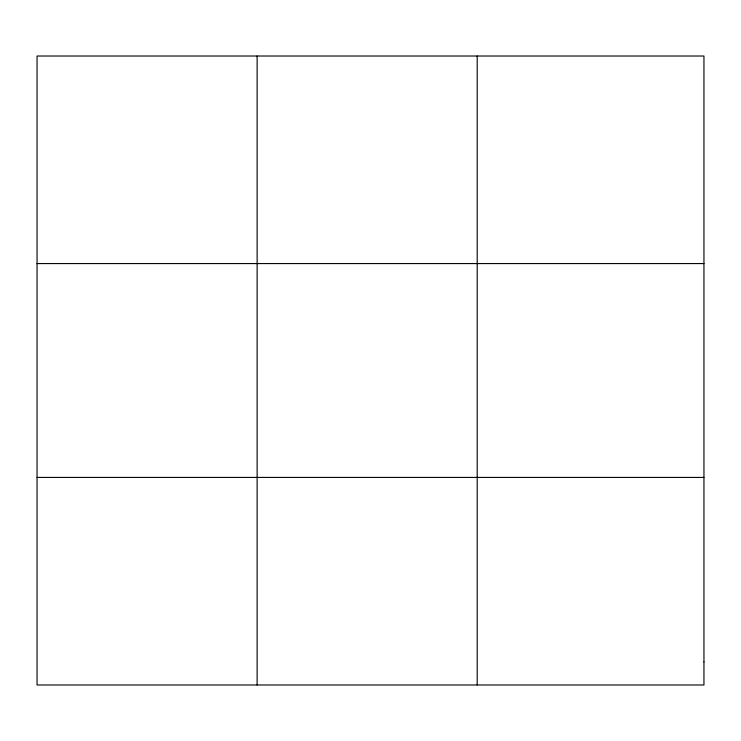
<?xml version="1.0" encoding="UTF-8"?>
<svg xmlns="http://www.w3.org/2000/svg" width="741" height="741" viewBox="0 0 741 741"><rect width="100%" height="100%" fill="white"/><g stroke="black" fill="none" stroke-linecap="round" stroke-linejoin="round"><path stroke-width="1.11" d="M257.127 56.02L257.127 684.98M477.204 56.02L477.204 684.98M37.05 263.574L703.95 263.574M37.05 477.426L703.95 477.426M703.95 661.917L703.95 684.98L37.05 684.98L37.05 56.02L703.95 56.02L703.95 661.917"/></g></svg>
